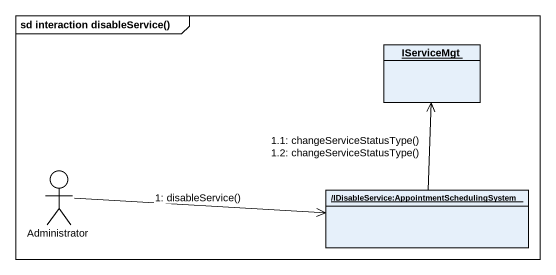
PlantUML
@startuml
mainframe sd interaction disableService()
allowmixing
hide circle
hide empty members
object IServiceMgt
actor Administrator
object "/IDisableService:AppointmentSchedulingSystem" as IDisableService
Administrator -right-> IDisableService : 1: disableService()
IDisableService -up-> IServiceMgt : 1.1: changeServiceStatusType()\n1.2: changeServiceStatusType()
@enduml
